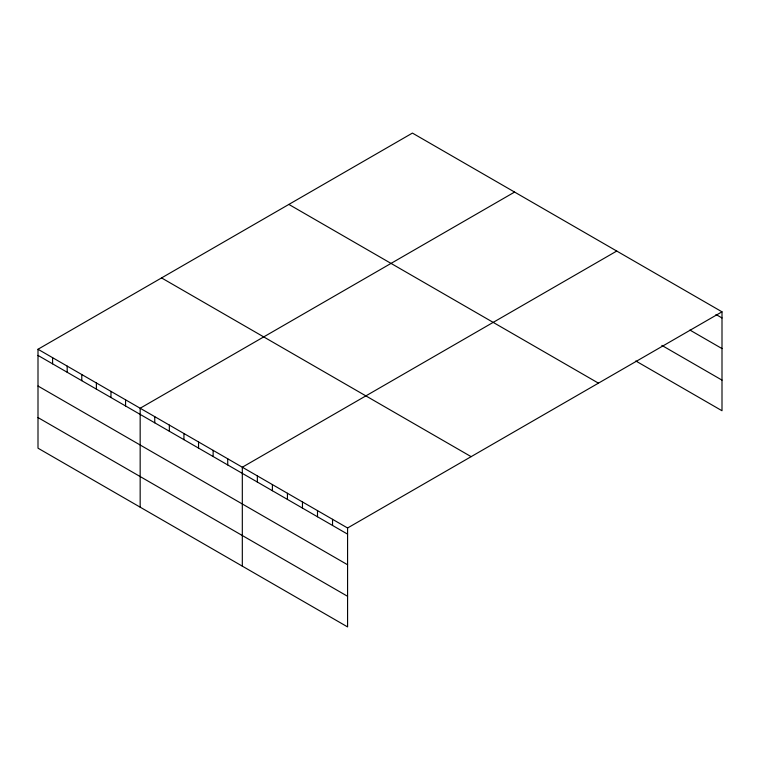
<?xml version="1.0" encoding="UTF-8"?>
<svg xmlns="http://www.w3.org/2000/svg" width="760" height="760" viewBox="0 0 760 760"><rect width="100%" height="100%" fill="white"/><g stroke="black" fill="none" stroke-linecap="round" stroke-linejoin="round"><path stroke-width="1.14" d="M635.788 360.971L722 410.742L722 311.819L412.423 133.085L38 349.258L38 448.181L347.577 626.914L347.577 527.991L38 349.258M514.586 192.071L140.163 408.243L140.163 507.167M616.75 251.047L242.316 467.219L242.316 566.143M347.577 527.991L722 311.819M715.986 314.498L722 317.965M689.918 330.068L722 348.584M661.856 345.401L722 380.123M288.866 204.421L598.443 383.154M161.557 277.923L471.133 456.655M38 355.414L347.577 534.137M38 386.023L347.577 564.756M38 417.572L347.577 596.296M332.538 519.308L332.538 525.464M317.499 510.625L317.499 516.781M302.461 501.942L302.461 508.098M287.432 493.269L287.432 499.415M272.394 484.585L272.394 490.732M257.355 475.902L257.355 482.058M227.725 458.793L227.725 464.949M213.132 450.366L213.132 456.522M198.541 441.94L198.541 448.096M183.939 433.513L183.939 439.669M169.347 425.087L169.347 431.243M154.755 416.67L154.755 422.816M125.561 399.817L125.561 405.963M110.969 391.39L110.969 397.537M96.377 382.964L96.377 389.11M81.785 374.537L81.785 380.684M67.184 366.111L67.184 372.267M52.592 357.684L52.592 363.841"/></g></svg>
